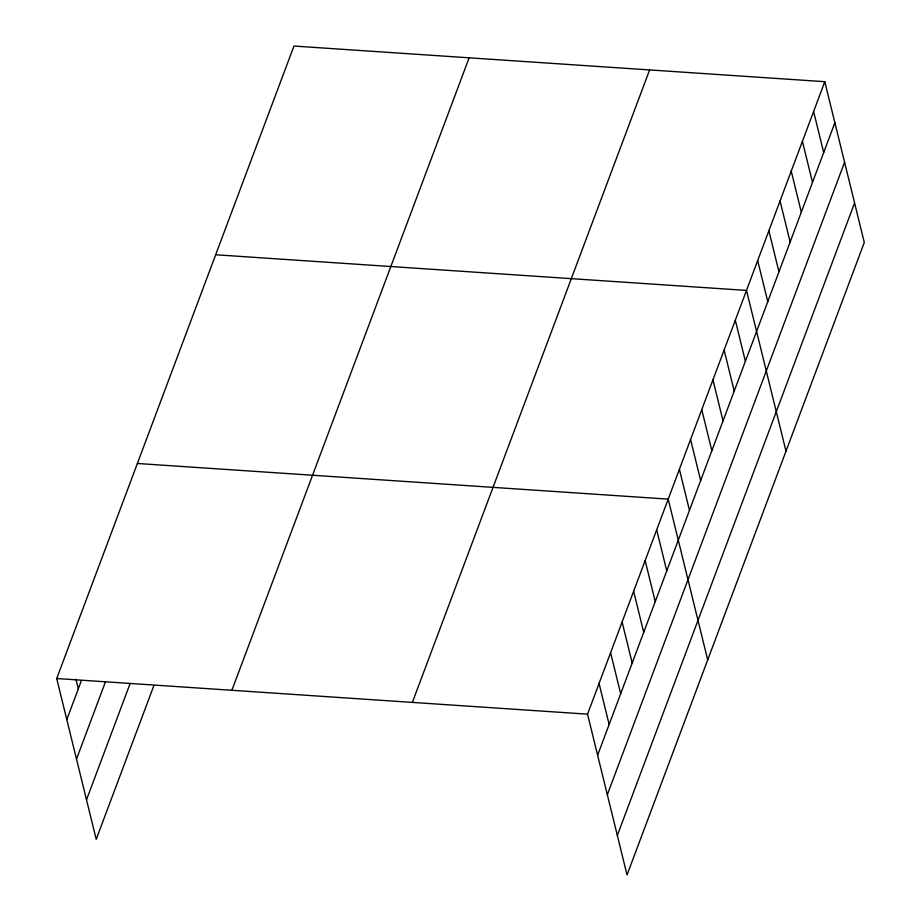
<?xml version="1.0" encoding="UTF-8"?>
<svg xmlns="http://www.w3.org/2000/svg" width="921" height="921" viewBox="0 0 921 921"><rect width="100%" height="100%" fill="white"/><g stroke="black" fill="none" stroke-linecap="round" stroke-linejoin="round"><path stroke-width="1.38" d="M153.83 685.708L96.21 839.307L56.711 678.524L293.96 46.05L824.79 81.693L864.289 242.476L627.04 874.95L587.54 714.166L824.79 81.693M66.796 719.554L81.324 680.815M76.501 759.065L105.558 681.598M86.505 799.785L130.091 683.578M231.885 690.29L469.134 57.816M412.366 702.401L649.616 69.938M597.625 755.197L834.875 122.723M607.33 794.719L844.58 162.246M617.323 835.428L854.584 202.965M215.675 254.76L746.505 290.414L785.993 451.198M137.379 463.482L668.209 499.124L707.696 659.908M56.711 678.524L587.54 714.166M813.611 111.51L823.685 152.541M802.421 141.327L812.506 182.358M791.243 171.145L801.316 212.175M780.052 200.962L790.137 241.993M768.874 230.78L778.947 271.81M757.684 260.597L767.769 301.628M735.315 320.232L745.388 361.251M724.136 350.049L734.21 391.068M712.946 379.866L723.02 420.885M701.767 409.672L711.841 450.703M690.577 439.49L700.651 480.52M679.399 469.307L689.472 510.338M656.685 529.851L666.758 570.87M645.161 560.567L655.234 601.597M633.636 591.282L643.71 632.313M622.112 622.009L632.197 663.039M610.588 652.724L620.673 693.755M599.064 683.451L609.149 724.47M75.959 679.261L78.32 688.827"/></g></svg>
